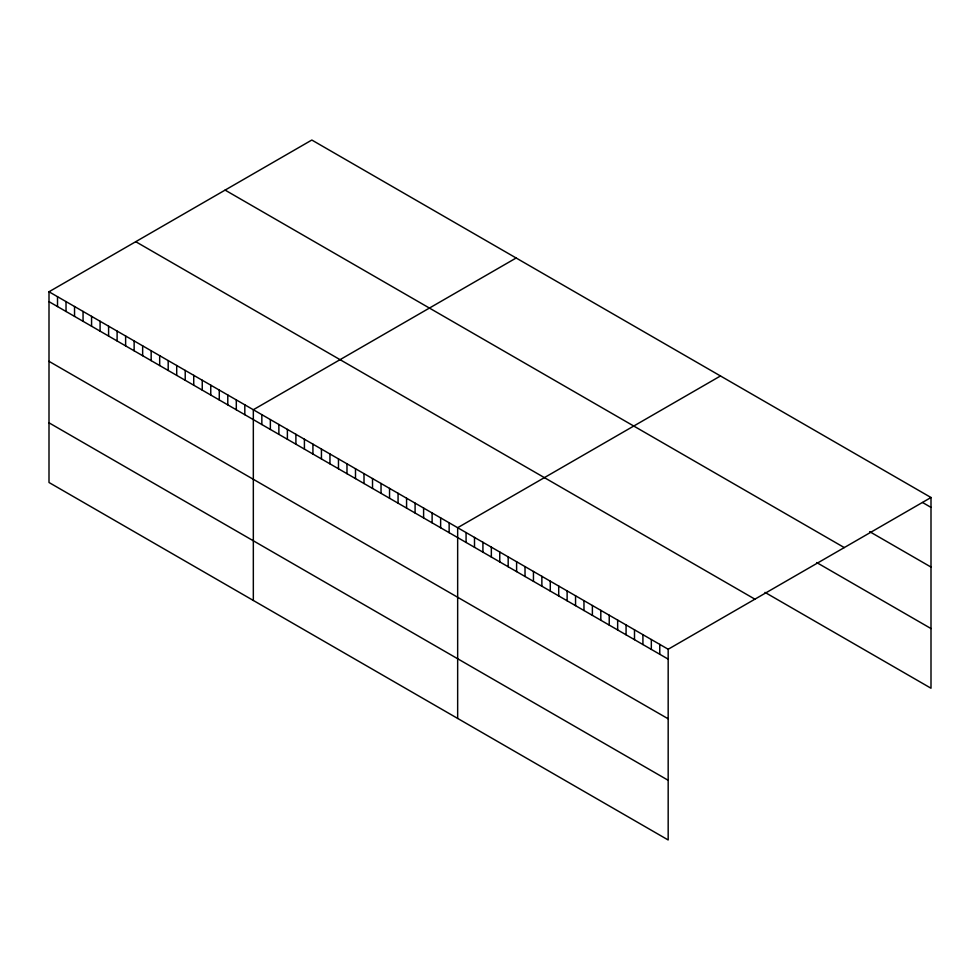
<?xml version="1.0" encoding="UTF-8"?>
<svg xmlns="http://www.w3.org/2000/svg" width="980" height="980" viewBox="0 0 980 980"><rect width="100%" height="100%" fill="white"/><g stroke="black" fill="none" stroke-linecap="round" stroke-linejoin="round"><path stroke-width="1.47" d="M49 291.771L668.176 649.25L668.176 839.97L49 482.491L49 291.771L311.824 140.03L931 497.509L931 688.23L764.988 592.385M516.154 257.997L253.33 409.738L253.33 600.458M720.484 375.965L457.66 527.706L457.66 718.426M668.176 649.25L931 497.509M922.584 502.52L931 507.383M869.652 531.65L931 567.065M225.094 190.096L844.27 547.575M816.72 562.569L931 628.56M135.73 241.693L754.906 599.172M49 301.644L668.176 659.124M49 361.326L668.176 718.806M49 422.809L668.176 780.288M659.761 644.387L659.761 654.26M651.333 639.524L651.333 649.397M642.917 634.66L642.917 644.534M634.501 629.797L634.501 639.683M626.073 624.934L626.073 634.82M617.657 620.071L617.657 629.956M609.229 615.207L609.229 625.093M600.813 610.356L600.813 620.23M592.385 605.493L592.385 615.366M583.97 600.63L583.97 610.503M575.554 595.767L575.554 605.64M567.126 590.903L567.126 600.789M558.71 586.04L558.71 595.926M550.282 581.177L550.282 591.062M541.866 576.313L541.866 586.199M533.451 571.463L533.451 581.336M525.023 566.599L525.023 576.473M516.607 561.736L516.607 571.61M508.179 556.873L508.179 566.746M499.763 552.01L499.763 561.895M491.348 547.146L491.348 557.032M482.92 542.283L482.92 552.169M474.504 537.42L474.504 547.306M466.076 532.569L466.076 542.442M449.146 522.781L449.146 532.667M440.632 517.869L440.632 527.755M432.119 512.957L432.119 522.83M423.605 508.044L423.605 517.918M415.091 503.12L415.091 513.005M406.577 498.208L406.577 508.093M398.064 493.295L398.064 503.169M389.55 488.383L389.55 498.257M381.036 483.459L381.036 493.344M372.523 478.546L372.523 488.432M364.009 473.634L364.009 483.507M355.495 468.722L355.495 478.595M346.981 463.797L346.981 473.683M338.468 458.885L338.468 468.771M329.954 453.973L329.954 463.846M321.44 449.06L321.44 458.934M312.926 444.136L312.926 454.022M304.413 439.224L304.413 449.11M295.899 434.312L295.899 444.185M287.385 429.399L287.385 439.273M278.871 424.475L278.871 434.361M270.358 419.563L270.358 429.448M261.844 414.65L261.844 424.524M244.816 404.813L244.816 414.699M236.303 399.901L236.303 409.787M227.789 394.989L227.789 404.863M219.275 390.077L219.275 399.95M210.761 385.152L210.761 395.038M202.248 380.24L202.248 390.126M193.734 375.328L193.734 385.201M185.22 370.416L185.22 380.289M176.706 365.491L176.706 375.377M168.193 360.579L168.193 370.465M159.679 355.666L159.679 365.54M151.165 350.754L151.165 360.628M142.651 345.83L142.651 355.716M134.138 340.918L134.138 350.803M125.624 336.005L125.624 345.879M117.11 331.093L117.11 340.966M108.596 326.168L108.596 336.054M100.083 321.256L100.083 331.142M91.569 316.344L91.569 326.218M83.055 311.432L83.055 321.305M74.541 306.507L74.541 316.393M66.028 301.595L66.028 311.481M57.514 296.683L57.514 306.556"/></g></svg>
